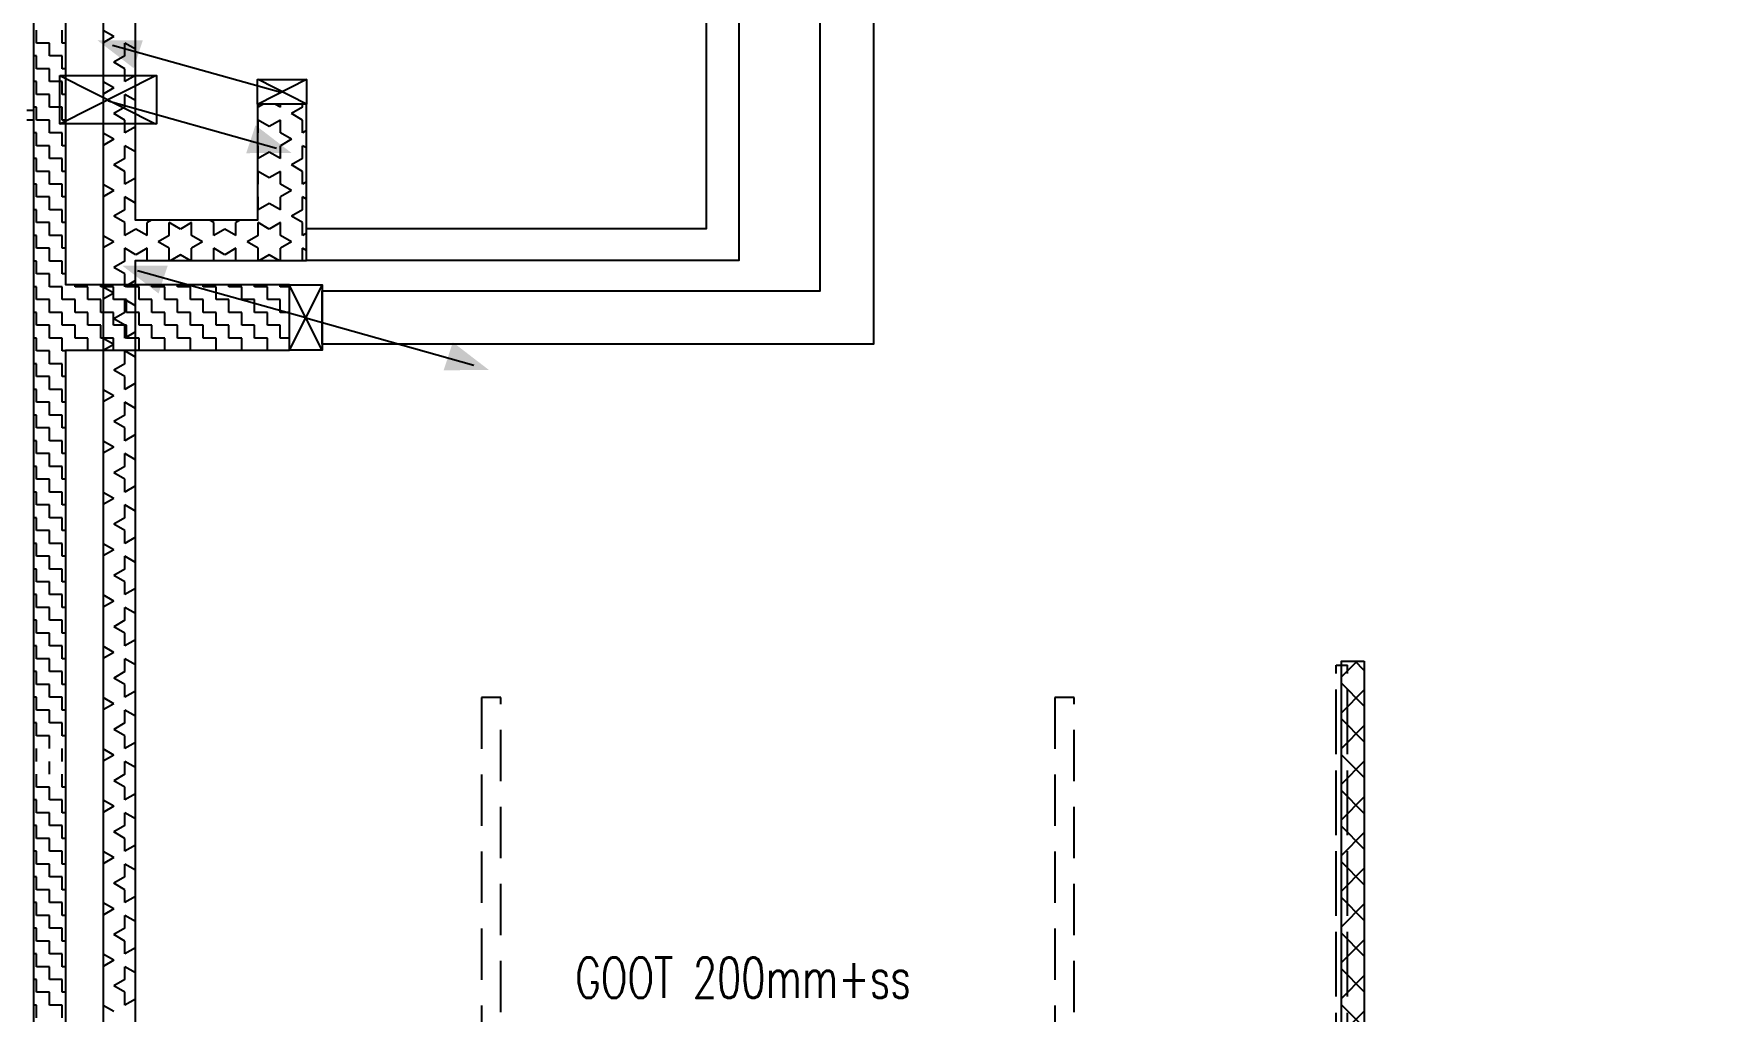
# Model space of a CAD drawing. Header units: millimetres. Extents: x -3262 to 113612, y 0 to 217318.
# Drawn here: x 61190 to 71547, y 43477 to 49529 of the extents above; entities that cross this region are included whole.
import ezdxf

# ---------------------------------------------------------------- set-up
doc = ezdxf.new("R2010")
doc.units = ezdxf.units.MM
doc.header["$LTSCALE"] = 100
doc.linetypes.add('E_GOOT3', pattern=[5, 4, -1])
doc.linetypes.add('HIDDEN2', pattern=[4.7625, 3.175, -1.5875])
for name, color, linetype in [('ByLayer', 2, 'Continuous'), ('EL6131--_ENERGIEBEDR (1996)', 2, 'Continuous'), ('EL6131--_GEBOUWINST (1996)', 2, 'Continuous'), ('EL6131--_WG', 3, 'Continuous')]:
    doc.layers.add(name, color=color, linetype=linetype)
doc.styles.add('ROMANS', font='ROMANS', dxfattribs={"width": 0.7})

# ---------------------------------------------------------------- blocks, each defined once
blk = doc.blocks.new('*X98')
at = {"color": 0}
for p, q in [((27025.077273, 8905.466005), (27049.43315, 8929.821882)), ((27228.429785, 8789.821882), (27088.429785, 8929.821882)), ((27130.404019, 8789.821882), (27270.404019, 8929.821882)), ((27449.400654, 8789.821882), (27309.400654, 8929.821882)), ((27351.374888, 8789.821882), (27491.374888, 8929.821882)), ((27670.371523, 8789.821882), (27530.371523, 8929.821882)), ((27572.345757, 8789.821882), (27712.345757, 8929.821882)), ((27891.342392, 8789.821882), (27751.342392, 8929.821882)), ((27793.316626, 8789.821882), (27933.316626, 8929.821882)), ((28112.313261, 8789.821882), (27972.313261, 8929.821882)), ((28014.287496, 8789.821882), (28154.287496, 8929.821882)), ((28333.28413, 8789.821882), (28193.28413, 8929.821882)), ((28235.258365, 8789.821882), (28375.258365, 8929.821882)), ((28554.254999, 8789.821882), (28414.254999, 8929.821882)), ((28456.229234, 8789.821882), (28596.229234, 8929.821882)), ((28775.225869, 8789.821882), (28635.225869, 8929.821882)), ((28677.200103, 8789.821882), (28817.200103, 8929.821882)), ((28996.196738, 8789.821882), (28856.196738, 8929.821882)), ((28898.170972, 8789.821882), (29038.170972, 8929.821882)), ((29217.167607, 8789.821882), (29077.167607, 8929.821882)), ((29119.141841, 8789.821882), (29259.141841, 8929.821882)), ((29438.138476, 8789.821882), (29298.138476, 8929.821882)), ((29340.11271, 8789.821882), (29480.11271, 8929.821882)), ((29659.109345, 8789.821882), (29519.109345, 8929.821882)), ((29561.083579, 8789.821882), (29701.083579, 8929.821882)), ((29880.080214, 8789.821882), (29740.080214, 8929.821882)), ((29782.054448, 8789.821882), (29922.054448, 8929.821882)), ((30101.051083, 8789.821882), (29961.051083, 8929.821882)), ((30003.025318, 8789.821882), (30143.025318, 8929.821882)), ((30322.021952, 8789.821882), (30182.021952, 8929.821882)), ((30223.996187, 8789.821882), (30363.996187, 8929.821882)), ((30500.077273, 8832.737431), (30402.992821, 8929.821882)), ((30444.967056, 8789.821882), (30500.077273, 8844.932099))]:
    blk.add_line(p, q, dxfattribs=at)
blk = doc.blocks.new('PIJL-UIT')
at = {"layer": 'ByLayer', "color": 2}
blk.add_line((0, 0), (2.92, 10.41), dxfattribs=at)
blk.add_solid([(3.23, 11.35), (1.51, 9.11), (3.24, 8.54)], dxfattribs=at)
blk = doc.blocks.new('NV-1')
at = {"layer": 'ByLayer'}
for p, q in [((0, 4), (7.91, 0)), ((0, 0), (7.91, 4))]:
    blk.add_line(p, q, dxfattribs=at)
blk.add_lwpolyline([(0, 0), (8, 0), (8, 4), (0, 4)], close=True, dxfattribs=at)
blk = doc.blocks.new('*X65')
at = {"color": 0}
for p, q in [((28336.875, 16906.875), (28416.25, 16906.875)), ((28416.25, 16906.875), (28416.25, 16926.066943)), ((28495.625, 16906.875), (28575, 16906.875)), ((28495.625, 16827.5), (28495.625, 16906.875)), ((28575, 16906.875), (28575, 16926.066943)), ((28654.375, 16906.875), (28733.75, 16906.875)), ((28654.375, 16827.5), (28654.375, 16906.875)), ((28733.75, 16906.875), (28733.75, 16926.066943)), ((28813.125, 16906.875), (28892.5, 16906.875)), ((28813.125, 16827.5), (28813.125, 16906.875)), ((28892.5, 16906.875), (28892.5, 16926.066943)), ((28971.875, 16906.875), (29051.25, 16906.875)), ((28971.875, 16827.5), (28971.875, 16906.875)), ((29051.25, 16906.875), (29051.25, 16926.066943)), ((29130.625, 16906.875), (29210, 16906.875)), ((29130.625, 16827.5), (29130.625, 16906.875)), ((29210, 16906.875), (29210, 16926.066943)), ((29289.375, 16906.875), (29368.75, 16906.875)), ((29289.375, 16827.5), (29289.375, 16906.875)), ((29368.75, 16906.875), (29368.75, 16926.066943)), ((29448.125, 16906.875), (29527.5, 16906.875)), ((29448.125, 16827.5), (29448.125, 16906.875)), ((29527.5, 16906.875), (29527.5, 16926.066943)), ((29606.875, 16906.875), (29686.25, 16906.875)), ((29606.875, 16827.5), (29606.875, 16906.875)), ((29686.25, 16906.875), (29686.25, 16926.066943)), ((29765.625, 16906.875), (29845, 16906.875)), ((29765.625, 16827.5), (29765.625, 16906.875)), ((29924.375, 16906.875), (30003.75, 16906.875)), ((30083.125, 16906.875), (30162.5, 16906.875)), ((30083.125, 16827.5), (30083.125, 16906.875)), ((30162.5, 16906.875), (30162.5, 16926.066943)), ((30241.875, 16906.875), (30321.25, 16906.875)), ((30241.875, 16827.5), (30241.875, 16906.875)), ((30321.25, 16906.875), (30321.25, 16926.066943)), ((30400.625, 16906.875), (30480, 16906.875)), ((30400.625, 16827.5), (30400.625, 16906.875)), ((30480, 16906.875), (30480, 16926.066943)), ((30559.375, 16906.875), (30638.75, 16906.875)), ((30559.375, 16827.5), (30559.375, 16906.875)), ((30638.75, 16906.875), (30638.75, 16926.066943)), ((30718.125, 16906.875), (30797.5, 16906.875)), ((30718.125, 16827.5), (30718.125, 16906.875)), ((30797.5, 16906.875), (30797.5, 16926.066943)), ((30876.875, 16906.875), (30956.25, 16906.875)), ((30876.875, 16827.5), (30876.875, 16906.875)), ((30956.25, 16906.875), (30956.25, 16926.066943)), ((31035.625, 16906.875), (31115, 16906.875)), ((31035.625, 16827.5), (31035.625, 16906.875)), ((31115, 16906.875), (31115, 16926.066943)), ((31194.375, 16906.875), (31273.75, 16906.875)), ((31194.375, 16827.5), (31194.375, 16906.875)), ((31273.75, 16906.875), (31273.75, 16926.066943)), ((31353.125, 16906.875), (31432.5, 16906.875)), ((31353.125, 16827.5), (31353.125, 16906.875)), ((31432.5, 16906.875), (31432.5, 16926.066943)), ((31511.875, 16906.875), (31591.25, 16906.875)), ((31511.875, 16827.5), (31511.875, 16906.875)), ((31591.25, 16906.875), (31591.25, 16926.066943)), ((31670.625, 16906.875), (31750, 16906.875)), ((31670.625, 16827.5), (31670.625, 16906.875)), ((31750, 16906.875), (31750, 16926.066943)), ((31829.375, 16906.875), (31908.75, 16906.875)), ((31829.375, 16827.5), (31829.375, 16906.875)), ((31908.75, 16906.875), (31908.75, 16926.066943)), ((31988.125, 16906.875), (32067.5, 16906.875)), ((31988.125, 16827.5), (31988.125, 16906.875)), ((32067.5, 16906.875), (32067.5, 16926.066943)), ((32146.875, 16906.875), (32226.25, 16906.875)), ((32146.875, 16827.5), (32146.875, 16906.875)), ((32226.25, 16906.875), (32226.25, 16926.066943)), ((32305.625, 16906.875), (32385, 16906.875)), ((32305.625, 16827.5), (32305.625, 16906.875)), ((32385, 16906.875), (32385, 16926.066943)), ((32464.375, 16906.875), (32543.75, 16906.875)), ((32464.375, 16827.5), (32464.375, 16906.875)), ((32543.75, 16906.875), (32543.75, 16926.066943)), ((32623.125, 16906.875), (32702.5, 16906.875)), ((32623.125, 16827.5), (32623.125, 16906.875)), ((32702.5, 16906.875), (32702.5, 16926.066943)), ((32781.875, 16906.875), (32861.25, 16906.875)), ((32781.875, 16827.5), (32781.875, 16906.875)), ((32861.25, 16906.875), (32861.25, 16926.066943)), ((32940.625, 16906.875), (33020, 16906.875)), ((32940.625, 16827.5), (32940.625, 16906.875)), ((33020, 16906.875), (33020, 16926.066943)), ((33099.375, 16906.875), (33178.75, 16906.875)), ((33099.375, 16827.5), (33099.375, 16906.875)), ((33178.75, 16906.875), (33178.75, 16926.066943)), ((33258.125, 16906.875), (33337.5, 16906.875)), ((33258.125, 16827.5), (33258.125, 16906.875)), ((33337.5, 16906.875), (33337.5, 16926.066943)), ((33416.875, 16906.875), (33496.25, 16906.875)), ((33416.875, 16827.5), (33416.875, 16906.875)), ((33496.25, 16906.875), (33496.25, 16926.066943)), ((33575.625, 16906.875), (33655, 16906.875)), ((33575.625, 16827.5), (33575.625, 16906.875)), ((33655, 16906.875), (33655, 16926.066943)), ((33734.375, 16906.875), (33813.75, 16906.875)), ((33734.375, 16827.5), (33734.375, 16906.875)), ((33813.75, 16906.875), (33813.75, 16926.066943)), ((33893.125, 16906.875), (33972.5, 16906.875)), ((33893.125, 16827.5), (33893.125, 16906.875)), ((33972.5, 16906.875), (33972.5, 16926.066943)), ((34051.875, 16906.875), (34131.25, 16906.875)), ((34051.875, 16827.5), (34051.875, 16906.875)), ((34131.25, 16906.875), (34131.25, 16926.066943)), ((34210.625, 16906.875), (34290, 16906.875)), ((34210.625, 16827.5), (34210.625, 16906.875)), ((34290, 16906.875), (34290, 16926.066943)), ((34369.375, 16906.875), (34448.75, 16906.875)), ((34369.375, 16827.5), (34369.375, 16906.875)), ((28416.25, 16827.5), (28495.625, 16827.5)), ((28416.25, 16748.125), (28416.25, 16827.5)), ((28575, 16827.5), (28654.375, 16827.5)), ((28575, 16748.125), (28575, 16827.5)), ((28733.75, 16827.5), (28813.125, 16827.5)), ((28733.75, 16748.125), (28733.75, 16827.5)), ((28892.5, 16827.5), (28971.875, 16827.5)), ((28892.5, 16748.125), (28892.5, 16827.5)), ((29051.25, 16827.5), (29130.625, 16827.5)), ((29051.25, 16748.125), (29051.25, 16827.5)), ((29210, 16827.5), (29289.375, 16827.5)), ((29210, 16748.125), (29210, 16827.5)), ((29368.75, 16827.5), (29448.125, 16827.5)), ((29368.75, 16748.125), (29368.75, 16827.5)), ((29527.5, 16827.5), (29606.875, 16827.5)), ((29527.5, 16748.125), (29527.5, 16827.5)), ((29686.25, 16827.5), (29765.625, 16827.5)), ((29686.25, 16748.125), (29686.25, 16827.5)), ((29845, 16827.5), (29924.375, 16827.5)), ((30003.75, 16827.5), (30083.125, 16827.5)), ((30162.5, 16827.5), (30241.875, 16827.5)), ((30162.5, 16748.125), (30162.5, 16827.5)), ((30321.25, 16827.5), (30400.625, 16827.5)), ((30321.25, 16748.125), (30321.25, 16827.5)), ((30480, 16827.5), (30559.375, 16827.5)), ((30480, 16748.125), (30480, 16827.5)), ((30638.75, 16827.5), (30718.125, 16827.5)), ((30638.75, 16748.125), (30638.75, 16827.5)), ((30797.5, 16827.5), (30876.875, 16827.5)), ((30797.5, 16748.125), (30797.5, 16827.5)), ((30956.25, 16827.5), (31035.625, 16827.5)), ((30956.25, 16748.125), (30956.25, 16827.5)), ((31115, 16827.5), (31194.375, 16827.5)), ((31115, 16748.125), (31115, 16827.5)), ((31273.75, 16827.5), (31353.125, 16827.5)), ((31273.75, 16748.125), (31273.75, 16827.5)), ((31432.5, 16827.5), (31511.875, 16827.5)), ((31432.5, 16748.125), (31432.5, 16827.5)), ((31591.25, 16827.5), (31670.625, 16827.5)), ((31591.25, 16748.125), (31591.25, 16827.5)), ((31750, 16827.5), (31829.375, 16827.5)), ((31750, 16748.125), (31750, 16827.5)), ((31908.75, 16827.5), (31988.125, 16827.5)), ((31908.75, 16748.125), (31908.75, 16827.5)), ((32067.5, 16827.5), (32146.875, 16827.5)), ((32067.5, 16748.125), (32067.5, 16827.5)), ((32226.25, 16827.5), (32305.625, 16827.5)), ((32226.25, 16748.125), (32226.25, 16827.5)), ((32385, 16827.5), (32464.375, 16827.5)), ((32385, 16748.125), (32385, 16827.5)), ((32543.75, 16827.5), (32623.125, 16827.5)), ((32543.75, 16748.125), (32543.75, 16827.5)), ((32702.5, 16827.5), (32781.875, 16827.5)), ((32702.5, 16748.125), (32702.5, 16827.5)), ((32861.25, 16827.5), (32940.625, 16827.5)), ((32861.25, 16748.125), (32861.25, 16827.5)), ((33020, 16827.5), (33099.375, 16827.5)), ((33020, 16748.125), (33020, 16827.5)), ((33178.75, 16827.5), (33258.125, 16827.5)), ((33178.75, 16748.125), (33178.75, 16827.5)), ((33337.5, 16827.5), (33416.875, 16827.5)), ((33337.5, 16748.125), (33337.5, 16827.5)), ((33496.25, 16827.5), (33575.625, 16827.5)), ((33496.25, 16748.125), (33496.25, 16827.5)), ((33655, 16827.5), (33734.375, 16827.5)), ((33655, 16748.125), (33655, 16827.5)), ((33813.75, 16827.5), (33893.125, 16827.5)), ((33813.75, 16748.125), (33813.75, 16827.5)), ((33972.5, 16827.5), (34051.875, 16827.5)), ((33972.5, 16748.125), (33972.5, 16827.5)), ((34131.25, 16827.5), (34210.625, 16827.5)), ((34131.25, 16748.125), (34131.25, 16827.5)), ((34290, 16827.5), (34369.375, 16827.5)), ((34290, 16748.125), (34290, 16827.5)), ((28336.875, 16748.125), (28416.25, 16748.125)), ((28495.625, 16748.125), (28575, 16748.125)), ((28495.625, 16726.066943), (28495.625, 16748.125)), ((28654.375, 16748.125), (28733.75, 16748.125)), ((28654.375, 16726.066943), (28654.375, 16748.125)), ((28813.125, 16748.125), (28892.5, 16748.125)), ((28813.125, 16726.066943), (28813.125, 16748.125)), ((28971.875, 16748.125), (29051.25, 16748.125)), ((28971.875, 16726.066943), (28971.875, 16748.125)), ((29130.625, 16748.125), (29210, 16748.125)), ((29130.625, 16726.066943), (29130.625, 16748.125)), ((29289.375, 16748.125), (29368.75, 16748.125)), ((29289.375, 16726.066943), (29289.375, 16748.125)), ((29448.125, 16748.125), (29527.5, 16748.125)), ((29448.125, 16726.066943), (29448.125, 16748.125)), ((29606.875, 16748.125), (29686.25, 16748.125)), ((29606.875, 16726.066943), (29606.875, 16748.125)), ((29765.625, 16748.125), (29845, 16748.125)), ((29765.625, 16726.066943), (29765.625, 16748.125)), ((29924.375, 16748.125), (30003.75, 16748.125)), ((30083.125, 16748.125), (30162.5, 16748.125)), ((30083.125, 16726.066943), (30083.125, 16748.125)), ((30241.875, 16748.125), (30321.25, 16748.125)), ((30241.875, 16726.066943), (30241.875, 16748.125)), ((30400.625, 16748.125), (30480, 16748.125)), ((30400.625, 16726.066943), (30400.625, 16748.125)), ((30559.375, 16748.125), (30638.75, 16748.125)), ((30559.375, 16726.066943), (30559.375, 16748.125)), ((30718.125, 16748.125), (30797.5, 16748.125)), ((30718.125, 16726.066943), (30718.125, 16748.125)), ((30876.875, 16748.125), (30956.25, 16748.125)), ((30876.875, 16726.066943), (30876.875, 16748.125)), ((31035.625, 16748.125), (31115, 16748.125)), ((31035.625, 16726.066943), (31035.625, 16748.125)), ((31194.375, 16748.125), (31273.75, 16748.125)), ((31194.375, 16726.066943), (31194.375, 16748.125)), ((31353.125, 16748.125), (31432.5, 16748.125)), ((31353.125, 16726.066943), (31353.125, 16748.125)), ((31511.875, 16748.125), (31591.25, 16748.125)), ((31511.875, 16726.066943), (31511.875, 16748.125)), ((31670.625, 16748.125), (31750, 16748.125)), ((31670.625, 16726.066943), (31670.625, 16748.125)), ((31829.375, 16748.125), (31908.75, 16748.125)), ((31829.375, 16726.066943), (31829.375, 16748.125)), ((31988.125, 16748.125), (32067.5, 16748.125)), ((31988.125, 16726.066943), (31988.125, 16748.125)), ((32146.875, 16748.125), (32226.25, 16748.125)), ((32146.875, 16726.066943), (32146.875, 16748.125)), ((32305.625, 16748.125), (32385, 16748.125)), ((32305.625, 16726.066943), (32305.625, 16748.125)), ((32464.375, 16748.125), (32543.75, 16748.125)), ((32464.375, 16726.066943), (32464.375, 16748.125)), ((32623.125, 16748.125), (32702.5, 16748.125)), ((32623.125, 16668.75), (32623.125, 16748.125)), ((32781.875, 16748.125), (32861.25, 16748.125)), ((32781.875, 16668.75), (32781.875, 16748.125)), ((32940.625, 16748.125), (33020, 16748.125)), ((32940.625, 16726.066943), (32940.625, 16748.125)), ((33099.375, 16748.125), (33178.75, 16748.125)), ((33099.375, 16726.066943), (33099.375, 16748.125)), ((33258.125, 16748.125), (33337.5, 16748.125)), ((33258.125, 16726.066943), (33258.125, 16748.125)), ((33416.875, 16748.125), (33496.25, 16748.125)), ((33416.875, 16726.066943), (33416.875, 16748.125)), ((33575.625, 16748.125), (33655, 16748.125)), ((33575.625, 16726.066943), (33575.625, 16748.125)), ((33734.375, 16748.125), (33813.75, 16748.125)), ((33734.375, 16726.066943), (33734.375, 16748.125)), ((33893.125, 16748.125), (33972.5, 16748.125)), ((33893.125, 16726.066943), (33893.125, 16748.125)), ((34051.875, 16748.125), (34131.25, 16748.125)), ((34051.875, 16726.066943), (34051.875, 16748.125)), ((34210.625, 16748.125), (34290, 16748.125)), ((34210.625, 16726.066943), (34210.625, 16748.125)), ((34369.375, 16748.125), (34448.75, 16748.125)), ((34369.375, 16726.066943), (34369.375, 16748.125)), ((32468.342437, 16589.375), (32543.75, 16589.375)), ((32543.75, 16668.75), (32623.125, 16668.75)), ((32543.75, 16589.375), (32543.75, 16668.75)), ((32623.125, 16589.375), (32702.5, 16589.375)), ((32623.125, 16510), (32623.125, 16589.375)), ((32702.5, 16668.75), (32781.875, 16668.75)), ((32702.5, 16589.375), (32702.5, 16668.75)), ((32781.875, 16589.375), (32861.25, 16589.375)), ((32781.875, 16510), (32781.875, 16589.375)), ((32861.25, 16668.75), (32872.893638, 16668.75)), ((32861.25, 16589.375), (32861.25, 16668.75)), ((32543.75, 16510), (32623.125, 16510)), ((32543.75, 16430.625), (32543.75, 16510)), ((32702.5, 16510), (32781.875, 16510)), ((32702.5, 16430.625), (32702.5, 16510)), ((32861.25, 16510), (32872.893638, 16510)), ((32861.25, 16430.625), (32861.25, 16510)), ((32468.342437, 16430.625), (32543.75, 16430.625)), ((32623.125, 16430.625), (32702.5, 16430.625)), ((32623.125, 16351.25), (32623.125, 16430.625)), ((32781.875, 16430.625), (32861.25, 16430.625)), ((32781.875, 16351.25), (32781.875, 16430.625)), ((32468.342437, 16271.875), (32543.75, 16271.875)), ((32543.75, 16351.25), (32623.125, 16351.25)), ((32543.75, 16271.875), (32543.75, 16351.25)), ((32623.125, 16271.875), (32702.5, 16271.875)), ((32623.125, 16192.5), (32623.125, 16271.875)), ((32702.5, 16351.25), (32781.875, 16351.25)), ((32702.5, 16271.875), (32702.5, 16351.25)), ((32781.875, 16271.875), (32861.25, 16271.875)), ((32781.875, 16192.5), (32781.875, 16271.875)), ((32861.25, 16351.25), (32872.893638, 16351.25)), ((32861.25, 16271.875), (32861.25, 16351.25)), ((32543.75, 16192.5), (32623.125, 16192.5)), ((32543.75, 16113.125), (32543.75, 16192.5)), ((32702.5, 16192.5), (32781.875, 16192.5)), ((32702.5, 16113.125), (32702.5, 16192.5)), ((32861.25, 16192.5), (32872.893638, 16192.5)), ((32861.25, 16113.125), (32861.25, 16192.5)), ((32468.342437, 16113.125), (32543.75, 16113.125)), ((32623.125, 16113.125), (32702.5, 16113.125)), ((32623.125, 16033.75), (32623.125, 16113.125)), ((32781.875, 16113.125), (32861.25, 16113.125)), ((32781.875, 16033.75), (32781.875, 16113.125)), ((32468.342437, 15954.375), (32543.75, 15954.375)), ((32543.75, 16033.75), (32623.125, 16033.75)), ((32543.75, 15954.375), (32543.75, 16033.75)), ((32623.125, 15954.375), (32702.5, 15954.375)), ((32623.125, 15875), (32623.125, 15954.375)), ((32702.5, 16033.75), (32781.875, 16033.75)), ((32702.5, 15954.375), (32702.5, 16033.75)), ((32781.875, 15954.375), (32861.25, 15954.375)), ((32781.875, 15875), (32781.875, 15954.375)), ((32861.25, 16033.75), (32872.893638, 16033.75)), ((32861.25, 15954.375), (32861.25, 16033.75)), ((32543.75, 15875), (32623.125, 15875)), ((32543.75, 15795.625), (32543.75, 15875)), ((32702.5, 15875), (32781.875, 15875)), ((32702.5, 15795.625), (32702.5, 15875)), ((32861.25, 15875), (32872.893638, 15875)), ((32861.25, 15795.625), (32861.25, 15875)), ((32468.342437, 15795.625), (32543.75, 15795.625)), ((32623.125, 15795.625), (32702.5, 15795.625)), ((32623.125, 15716.25), (32623.125, 15795.625)), ((32781.875, 15795.625), (32861.25, 15795.625)), ((32781.875, 15716.25), (32781.875, 15795.625)), ((32543.75, 15716.25), (32623.125, 15716.25)), ((32543.75, 15636.875), (32543.75, 15716.25)), ((32702.5, 15716.25), (32781.875, 15716.25)), ((32702.5, 15636.875), (32702.5, 15716.25)), ((32861.25, 15716.25), (32872.893638, 15716.25)), ((32861.25, 15636.875), (32861.25, 15716.25)), ((32468.342437, 15636.875), (32543.75, 15636.875)), ((32543.75, 15557.5), (32623.125, 15557.5)), ((32543.75, 15478.125), (32543.75, 15557.5)), ((32623.125, 15636.875), (32702.5, 15636.875)), ((32623.125, 15557.5), (32623.125, 15636.875)), ((32702.5, 15557.5), (32781.875, 15557.5)), ((32702.5, 15478.125), (32702.5, 15557.5)), ((32781.875, 15636.875), (32861.25, 15636.875)), ((32781.875, 15557.5), (32781.875, 15636.875)), ((32861.25, 15557.5), (32872.893638, 15557.5)), ((32861.25, 15478.125), (32861.25, 15557.5)), ((32468.342437, 15478.125), (32543.75, 15478.125)), ((32623.125, 15478.125), (32702.5, 15478.125)), ((32623.125, 15398.75), (32623.125, 15478.125)), ((32781.875, 15478.125), (32861.25, 15478.125)), ((32781.875, 15398.75), (32781.875, 15478.125)), ((32543.75, 15398.75), (32623.125, 15398.75)), ((32543.75, 15341.406316), (32543.75, 15398.75)), ((32702.5, 15398.75), (32781.875, 15398.75)), ((32702.5, 15341.406316), (32702.5, 15398.75)), ((32861.25, 15398.75), (32872.893638, 15398.75)), ((32861.25, 15341.406316), (32861.25, 15398.75))]:
    blk.add_line(p, q, dxfattribs=at)
blk = doc.blocks.new('*X95')
at = {"color": 0}
for p, q in [((28376.559114, 16429.04513), (28414.235451, 16494.302459)), ((28694.055672, 16429.039217), (28656.375922, 16494.302459)), ((28694.059058, 16429.045163), (28731.735375, 16494.302459)), ((29011.555615, 16429.039184), (28973.875846, 16494.302459)), ((29011.559001, 16429.045196), (29049.235299, 16494.302459)), ((29329.055558, 16429.039151), (29291.37577, 16494.302459)), ((29329.058944, 16429.045229), (29366.735223, 16494.302459)), ((29646.555501, 16429.039119), (29608.875694, 16494.302459)), ((29646.558887, 16429.045262), (29684.235147, 16494.302459)), ((29964.055444, 16429.039086), (29926.375618, 16494.302459)), ((29964.05883, 16429.045295), (30001.735072, 16494.302459)), ((30281.555388, 16429.039053), (30243.875542, 16494.302459)), ((30281.558773, 16429.045327), (30319.234996, 16494.302459)), ((30599.055331, 16429.03902), (30561.375467, 16494.302459)), ((30599.058716, 16429.04536), (30636.73492, 16494.302459)), ((30916.555274, 16429.038987), (30878.875391, 16494.302459)), ((30916.558659, 16429.045393), (30954.234844, 16494.302459)), ((31234.055217, 16429.038954), (31196.375315, 16494.302459)), ((31234.058602, 16429.045426), (31271.734768, 16494.302459)), ((31551.55516, 16429.038921), (31513.875239, 16494.302459)), ((31551.558546, 16429.045459), (31589.234692, 16494.302459)), ((31869.055103, 16429.038889), (31831.375163, 16494.302459)), ((31869.058489, 16429.045492), (31906.734616, 16494.302459)), ((32186.555046, 16429.038856), (32148.875087, 16494.302459)), ((32186.558432, 16429.045524), (32224.234541, 16494.302459)), ((32504.054989, 16429.038823), (32466.375011, 16494.302459)), ((32504.058375, 16429.045557), (32541.734465, 16494.302459)), ((32821.554932, 16429.03879), (32783.874935, 16494.302459)), ((32821.558318, 16429.04559), (32859.234389, 16494.302459)), ((33139.054876, 16429.038757), (33101.37486, 16494.302459)), ((33139.058261, 16429.045623), (33176.734313, 16494.302459)), ((33456.554819, 16429.038724), (33418.874784, 16494.302459)), ((33456.558204, 16429.045656), (33494.234237, 16494.302459)), ((33774.054762, 16429.038692), (33736.374708, 16494.302459)), ((33774.058147, 16429.045689), (33811.734161, 16494.302459)), ((34091.554705, 16429.038659), (34053.874632, 16494.302459)), ((34091.55809, 16429.045722), (34129.234085, 16494.302459)), ((34409.054648, 16429.038626), (34371.374556, 16494.302459)), ((34409.058033, 16429.045754), (34446.734009, 16494.302459)), ((28495.621586, 16360.30438), (28535.309086, 16429.045147)), ((28574.993201, 16360.298467), (28535.305701, 16429.039234)), ((28813.121529, 16360.304413), (28852.809029, 16429.04518)), ((28892.493144, 16360.298434), (28852.805644, 16429.039201)), ((29130.621472, 16360.304446), (29170.308972, 16429.045212)), ((29209.993087, 16360.298401), (29170.305587, 16429.039168)), ((29448.121415, 16360.304479), (29487.808915, 16429.045245)), ((29527.49303, 16360.298369), (29487.80553, 16429.039135)), ((29765.621358, 16360.304512), (29805.308858, 16429.045278)), ((29844.992973, 16360.298336), (29805.305473, 16429.039102)), ((30083.121302, 16360.304545), (30122.808802, 16429.045311)), ((30162.492916, 16360.298303), (30122.805416, 16429.039069)), ((30400.621245, 16360.304577), (30440.308745, 16429.045344)), ((30479.992859, 16360.29827), (30440.305359, 16429.039036)), ((30718.121188, 16360.30461), (30757.808688, 16429.045377)), ((30797.492802, 16360.298237), (30757.805302, 16429.039004)), ((31035.621131, 16360.304643), (31075.308631, 16429.04541)), ((31114.992745, 16360.298204), (31075.305245, 16429.038971)), ((31353.121074, 16360.304676), (31392.808574, 16429.045442)), ((31432.492688, 16360.298171), (31392.805188, 16429.038938)), ((31670.621017, 16360.304709), (31710.308517, 16429.045475)), ((31749.992632, 16360.298139), (31710.305132, 16429.038905)), ((31988.12096, 16360.304742), (32027.80846, 16429.045508)), ((32067.492575, 16360.298106), (32027.805075, 16429.038872)), ((32305.620903, 16360.304774), (32345.308403, 16429.045541)), ((32384.992518, 16360.298073), (32345.305018, 16429.038839)), ((32623.120846, 16360.304807), (32662.808346, 16429.045574)), ((32702.492461, 16360.29804), (32662.804961, 16429.038807)), ((32940.620789, 16360.30484), (32980.308289, 16429.045607)), ((33019.992404, 16360.298007), (32980.304904, 16429.038774)), ((33258.120733, 16360.304873), (33297.808233, 16429.045639)), ((33337.492347, 16360.297974), (33297.804847, 16429.038741)), ((33575.620676, 16360.304906), (33615.308176, 16429.045672)), ((33654.99229, 16360.297942), (33615.30479, 16429.038708)), ((33893.120619, 16360.304939), (33932.808119, 16429.045705)), ((33972.492233, 16360.297909), (33932.804733, 16429.038675)), ((34210.620562, 16360.304972), (34250.308062, 16429.045738)), ((34289.992176, 16360.297876), (34250.304676, 16429.038642)), ((28454.346051, 16294.302459), (28416.243229, 16360.298484)), ((28416.25, 16360.2985), (28495.625, 16360.2985)), ((28575, 16360.2985), (28654.375, 16360.2985)), ((28616.265321, 16294.302459), (28654.371558, 16360.304397)), ((28771.845976, 16294.302459), (28733.743172, 16360.298451)), ((28733.75, 16360.2985), (28813.125, 16360.2985)), ((28892.5, 16360.2985), (28971.875, 16360.2985)), ((28933.765245, 16294.302459), (28971.871501, 16360.30443)), ((29089.3459, 16294.302459), (29051.243115, 16360.298418)), ((29051.25, 16360.2985), (29130.625, 16360.2985)), ((29210, 16360.2985), (29289.375, 16360.2985)), ((29251.265169, 16294.302459), (29289.371444, 16360.304462)), ((29406.845824, 16294.302459), (29368.743058, 16360.298385)), ((29368.75, 16360.2985), (29448.125, 16360.2985)), ((29527.5, 16360.2985), (29606.875, 16360.2985)), ((29568.765094, 16294.302459), (29606.871387, 16360.304495)), ((29724.345748, 16294.302459), (29686.243001, 16360.298352)), ((29686.25, 16360.2985), (29765.625, 16360.2985)), ((29845, 16360.2985), (29924.375, 16360.2985)), ((29886.265018, 16294.302459), (29924.37133, 16360.304528)), ((30041.845672, 16294.302459), (30003.742944, 16360.298319)), ((30003.75, 16360.2985), (30083.125, 16360.2985)), ((30162.5, 16360.2985), (30241.875, 16360.2985)), ((30203.764942, 16294.302459), (30241.871273, 16360.304561)), ((30359.345596, 16294.302459), (30321.242888, 16360.298286)), ((30321.25, 16360.2985), (30400.625, 16360.2985)), ((30480, 16360.2985), (30559.375, 16360.2985)), ((30521.264866, 16294.302459), (30559.371216, 16360.304594)), ((30676.84552, 16294.302459), (30638.742831, 16360.298254)), ((30638.75, 16360.2985), (30718.125, 16360.2985)), ((30797.5, 16360.2985), (30876.875, 16360.2985)), ((30838.76479, 16294.302459), (30876.871159, 16360.304627)), ((30994.345444, 16294.302459), (30956.242774, 16360.298221)), ((30956.25, 16360.2985), (31035.625, 16360.2985)), ((31115, 16360.2985), (31194.375, 16360.2985)), ((31156.264714, 16294.302459), (31194.371102, 16360.30466)), ((31311.845369, 16294.302459), (31273.742717, 16360.298188)), ((31273.75, 16360.2985), (31353.125, 16360.2985)), ((31432.5, 16360.2985), (31511.875, 16360.2985)), ((31473.764638, 16294.302459), (31511.871046, 16360.304692)), ((31629.345293, 16294.302459), (31591.24266, 16360.298155)), ((31591.25, 16360.2985), (31670.625, 16360.2985)), ((31750, 16360.2985), (31829.375, 16360.2985)), ((31791.264563, 16294.302459), (31829.370989, 16360.304725)), ((31946.845217, 16294.302459), (31908.742603, 16360.298122)), ((31908.75, 16360.2985), (31988.125, 16360.2985)), ((32067.5, 16360.2985), (32146.875, 16360.2985)), ((32108.764487, 16294.302459), (32146.870932, 16360.304758)), ((32264.345141, 16294.302459), (32226.242546, 16360.298089)), ((32226.25, 16360.2985), (32305.625, 16360.2985)), ((32385, 16360.2985), (32464.375, 16360.2985)), ((32426.264411, 16294.302459), (32464.370875, 16360.304791)), ((32581.845065, 16294.302459), (32543.742489, 16360.298057)), ((32543.75, 16360.2985), (32623.125, 16360.2985)), ((32702.5, 16360.2985), (32781.875, 16360.2985)), ((32743.764335, 16294.302459), (32781.870818, 16360.304824)), ((32899.344989, 16294.302459), (32861.242432, 16360.298024)), ((32861.25, 16360.2985), (32940.625, 16360.2985)), ((33020, 16360.2985), (33099.375, 16360.2985)), ((33099.367404, 16222.816474), (33059.679904, 16291.557241)), ((33059.683261, 16291.56409), (33099.370761, 16360.304857)), ((33218.429876, 16291.557224), (33178.742376, 16360.297991)), ((33178.745733, 16222.82334), (33218.433233, 16291.564107)), ((33178.75, 16360.2985), (33258.125, 16360.2985)), ((33337.5, 16360.2985), (33416.875, 16360.2985)), ((33378.764183, 16294.302459), (33416.870704, 16360.304889)), ((33534.344838, 16294.302459), (33496.242319, 16360.297958)), ((33496.25, 16360.2985), (33575.625, 16360.2985)), ((33655, 16360.2985), (33734.375, 16360.2985)), ((33696.264107, 16294.302459), (33734.370647, 16360.304922)), ((33851.844762, 16294.302459), (33813.742262, 16360.297925)), ((33813.75, 16360.2985), (33893.125, 16360.2985)), ((33972.5, 16360.2985), (34051.875, 16360.2985)), ((34013.764032, 16294.302459), (34051.87059, 16360.304955)), ((34169.344686, 16294.302459), (34131.242205, 16360.297892)), ((34131.25, 16360.2985), (34210.625, 16360.2985)), ((34290, 16360.2985), (34369.375, 16360.2985)), ((34331.263956, 16294.302459), (34369.370533, 16360.304988)), ((33022.893638, 16222.817), (33099.375, 16222.817)), ((33178.75, 16222.817), (33258.125, 16222.817)), ((33272.893638, 16197.223221), (33258.117376, 16222.816458)), ((33022.893638, 16085.3355), (33099.375, 16085.3355)), ((33059.679932, 16016.594192), (33022.893638, 16080.309923)), ((33099.370733, 16085.341807), (33139.058233, 16154.082574)), ((33178.742404, 16085.334942), (33139.054904, 16154.075708)), ((33178.75, 16085.3355), (33258.125, 16085.3355)), ((33218.433204, 16016.601057), (33258.120704, 16085.341824)), ((33022.893638, 15952.879593), (33059.683233, 16016.601041)), ((33258.117404, 15947.853409), (33218.429904, 16016.594175)), ((33022.893638, 15947.854), (33099.375, 15947.854)), ((33139.054932, 15879.112659), (33099.367432, 15947.853425)), ((33139.058204, 15879.119524), (33178.745704, 15947.860291)), ((33178.75, 15947.854), (33258.125, 15947.854)), ((33022.893638, 15810.3725), (33099.375, 15810.3725)), ((33059.683204, 15741.637992), (33099.370704, 15810.378758)), ((33218.429932, 15741.631126), (33178.742432, 15810.371892)), ((33178.75, 15810.3725), (33258.125, 15810.3725)), ((33258.120676, 15810.378774), (33272.893638, 15835.966295)), ((33022.893638, 15672.891), (33099.375, 15672.891)), ((33099.367461, 15672.890376), (33059.679961, 15741.631142)), ((33178.745676, 15672.897242), (33218.433176, 15741.638008)), ((33178.75, 15672.891), (33258.125, 15672.891)), ((33272.893638, 15647.297221), (33258.117432, 15672.890359)), ((33099.370676, 15535.415709), (33139.058176, 15604.156475)), ((33178.742461, 15535.408843), (33139.054961, 15604.149609)), ((33416.870619, 15535.415742), (33419.01546, 15539.130715)), ((33496.242404, 15535.40881), (33494.093561, 15539.130715)), ((33734.370562, 15535.415774), (33736.515384, 15539.130715)), ((33813.742347, 15535.408777), (33811.593485, 15539.130715)), ((33022.893638, 15535.4095), (33099.375, 15535.4095)), ((33059.679989, 15466.668093), (33022.893638, 15530.383923)), ((33022.893638, 15402.953593), (33059.683176, 15466.674942)), ((33178.75, 15535.4095), (33258.125, 15535.4095)), ((33258.117461, 15397.92731), (33218.429961, 15466.668077)), ((33218.433147, 15466.674959), (33258.120647, 15535.415725)), ((33377.179932, 15466.66806), (33337.492432, 15535.408827)), ((33337.495619, 15397.934209), (33377.183119, 15466.674975)), ((33337.5, 15535.4095), (33416.875, 15535.4095)), ((33496.25, 15535.4095), (33575.625, 15535.4095)), ((33575.617404, 15397.927277), (33535.929904, 15466.668044)), ((33535.93309, 15466.674992), (33575.62059, 15535.415758)), ((33694.679876, 15466.668027), (33654.992376, 15535.408794)), ((33654.995562, 15397.934242), (33694.683062, 15466.675008)), ((33655, 15535.4095), (33734.375, 15535.4095)), ((33813.75, 15535.4095), (33893.125, 15535.4095)), ((33893.117347, 15397.927244), (33853.429847, 15466.668011)), ((33853.433033, 15466.675024), (33893.120533, 15535.415791)), ((33991.635736, 15502.251389), (33972.492319, 15535.408761)), ((33972.5, 15535.4095), (33991.635736, 15535.4095)), ((33022.893638, 15397.928), (33099.375, 15397.928)), ((33139.054989, 15329.18656), (33099.367489, 15397.927327)), ((33139.058147, 15329.193426), (33178.745647, 15397.934192)), ((33178.75, 15397.928), (33258.125, 15397.928)), ((33258.120619, 15260.452676), (33297.808119, 15329.193442)), ((33337.492461, 15260.445777), (33297.804961, 15329.186544)), ((33337.5, 15397.928), (33416.875, 15397.928)), ((33456.554932, 15329.186527), (33416.867432, 15397.927294)), ((33456.55809, 15329.193459), (33496.24559, 15397.934225)), ((33496.25, 15397.928), (33575.625, 15397.928)), ((33575.620562, 15260.452709), (33615.308062, 15329.193475)), ((33654.992404, 15260.445744), (33615.304904, 15329.186511)), ((33655, 15397.928), (33734.375, 15397.928)), ((33774.054876, 15329.186494), (33734.367376, 15397.927261)), ((33774.058033, 15329.193492), (33813.745533, 15397.934258)), ((33813.75, 15397.928), (33893.125, 15397.928)), ((33893.120505, 15260.452742), (33932.808005, 15329.193508)), ((33972.492347, 15260.445712), (33932.804847, 15329.186478)), ((33972.495505, 15397.934274), (33991.635736, 15431.086128)), ((33972.5, 15397.928), (33991.635736, 15397.928)), ((33022.893638, 15260.4465), (33099.375, 15260.4465)), ((33085.089689, 15235.717314), (33099.370647, 15260.45266)), ((33193.019484, 15235.717314), (33178.742489, 15260.445794)), ((33178.75, 15260.4465), (33258.125, 15260.4465)), ((33337.5, 15260.4465), (33416.875, 15260.4465)), ((33402.589613, 15235.717314), (33416.87059, 15260.452692)), ((33510.519408, 15235.717314), (33496.242432, 15260.445761)), ((33496.25, 15260.4465), (33575.625, 15260.4465)), ((33655, 15260.4465), (33734.375, 15260.4465)), ((33720.089537, 15235.717314), (33734.370533, 15260.452725)), ((33828.019332, 15235.717314), (33813.742376, 15260.445728)), ((33813.75, 15260.4465), (33893.125, 15260.4465)), ((33972.5, 15260.4465), (33991.635736, 15260.4465))]:
    blk.add_line(p, q, dxfattribs=at)
blk = doc.blocks.new('*X88')
at = {"color": 0}
for p, q in [((33893.125, 16926.066943), (33893.125, 16966.40625)), ((33952.65625, 16926.066943), (33952.65625, 16966.40625))]:
    blk.add_line(p, q, dxfattribs=at)

msp = doc.modelspace()

# ---------------------------------------------------------------- linework, layer by layer
at = {"layer": 'EL6131--_ENERGIEBEDR (1996)'}
msp.add_line((61390, 44923), (61390, 45123), dxfattribs=at)
msp.add_lwpolyline([(61390, 45123), (61390, 47569), (62774, 47569), (62774, 47973), (61390, 47973), (61390, 64943), (61390, 65143), (61190, 65143), (61190, 29229), (61390, 29229), (61390, 44923)], dxfattribs=at)
for points in [[(61821, 29229), (61821, 48123), (62880, 48123), (62880, 49092), (62577, 49092), (62577, 48373), (61821, 48373), (61821, 64943), (61621, 64943), (61621, 39212), (61396, 39212), (61396, 39012), (61621, 39012), (61621, 29229)], [(62880, 48123), (62880, 48322), (65357, 48322), (65357, 50578), (67557, 50578), (67557, 50378), (65557, 50378), (65557, 48123)], [(62977, 47606), (62977, 47936), (66059, 47936), (66059, 50191), (71217, 50191), (71547, 49861), (66389, 49861), (66389, 47606)]]:
    msp.add_lwpolyline(points, close=True, dxfattribs=at)
at = {"layer": 'EL6131--_ENERGIEBEDR (1996)', "color": 2, "linetype": 'HIDDEN2'}
for points in [[(63963, 40616), (63963, 40366), (63963, 28019), (64083, 28019), (64083, 40366), (64083, 40616), (64083, 45419), (63963, 45419)], [(67512, 40616), (67512, 40366), (67512, 22625), (67632, 22625), (67632, 40366), (67632, 40616), (67632, 45419), (67512, 45419)]]:
    msp.add_lwpolyline(points, close=True, dxfattribs=at)
at = {"layer": 'EL6131--_GEBOUWINST (1996)', "color": 2, "linetype": 'Continuous'}
msp.add_lwpolyline([(69427, 45644), (69427, 42169), (69287, 42169), (69287, 45644)], close=True, dxfattribs=at)
at = {"layer": 'EL6131--_WG', "linetype": 'E_GOOT3'}
for p, q in [((69254, 20569), (69254, 45619)), ((69254, 45619), (69324, 45619)), ((69324, 20569), (69324, 45619))]:
    msp.add_line(p, q, dxfattribs=at)

# ---------------------------------------------------------------- block references
at = {"layer": 'EL6131--_ENERGIEBEDR (1996)', "color": 1, "linetype": 'Continuous', "rotation": 90}
for name in ['*X65', '*X95', '*X88']:
    msp.add_blockref(name, (78116, 15100), dxfattribs=at)
at = {"layer": 'EL6131--_ENERGIEBEDR (1996)', "color": 1, "linetype": 'Continuous', "xscale": 100, "yscale": 100, "zscale": 100}
for p, rotation in [((62721, 49163), 90), ((61653, 49112), 270), ((62875, 47769), 90), ((62875, 47769), 270)]:
    msp.add_blockref('PIJL-UIT', p, dxfattribs=dict(at, rotation=rotation))
at = {"layer": 'EL6131--_ENERGIEBEDR (1996)', "color": 2, "linetype": 'Continuous', "xscale": -75, "yscale": 75, "zscale": 75, "rotation": 180}
msp.add_blockref('NV-1', (61352, 49269), dxfattribs=at)
at = {"layer": 'EL6131--_ENERGIEBEDR (1996)', "xscale": -37.926675, "yscale": 37.926675, "zscale": 37.926675}
msp.add_blockref('NV-1', (62880, 49092), dxfattribs=at)
at = {"layer": 'EL6131--_ENERGIEBEDR (1996)', "xscale": -50.5689, "yscale": 50.5689, "zscale": 50.5689, "rotation": 270}
msp.add_blockref('NV-1', (62774, 47569), dxfattribs=at)
at = {"layer": 'EL6131--_GEBOUWINST (1996)', "color": 1, "linetype": 'Continuous', "rotation": 90}
msp.add_blockref('*X98', (78216, 15144), dxfattribs=at)

# ---------------------------------------------------------------- texts
at = {"layer": 'EL6131--_ENERGIEBEDR (1996)', "color": 1, "linetype": 'Continuous', "style": 'ROMANS', "width": 0.7}
msp.add_text('GOOT 200mm+ss', height=250, dxfattribs=at).set_placement((64544, 43561))

doc.saveas('drawing.dxf')
